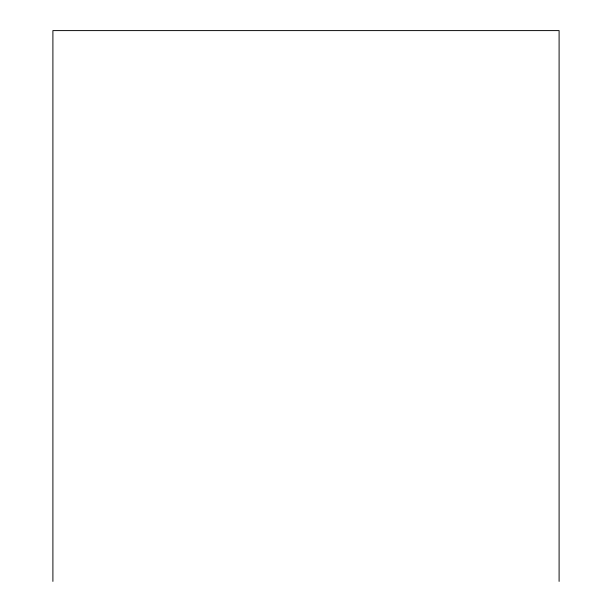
<?xml version="1.0" encoding="UTF-8"?>
<svg xmlns="http://www.w3.org/2000/svg" width="612" height="612" viewBox="0 0 612 612"><rect width="100%" height="100%" fill="white"/><g stroke="black" fill="none" stroke-linecap="round" stroke-linejoin="round"><path stroke-width="0.92" d="M559.1 581.4L559.1 30.6L52.9 30.6L52.9 581.4"/></g></svg>
